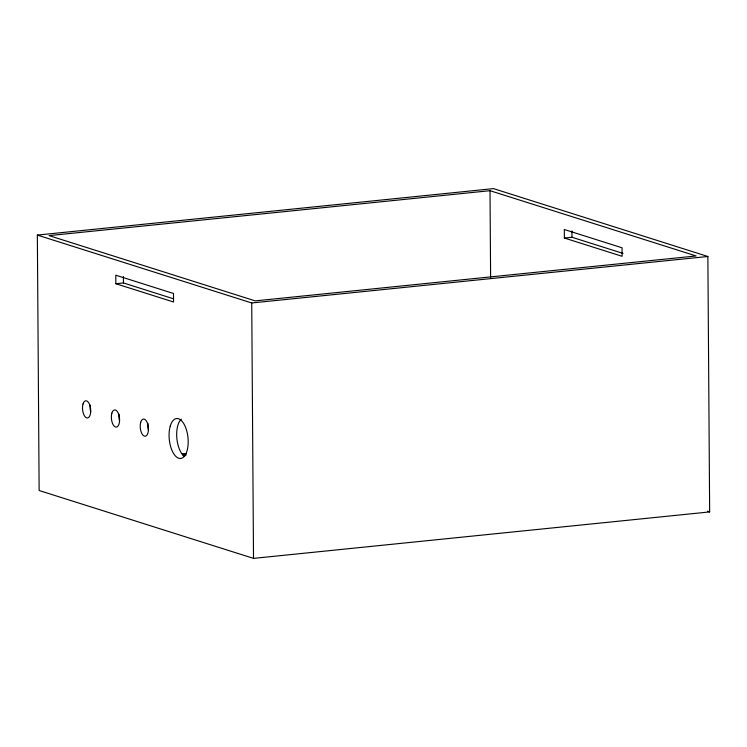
<?xml version="1.0" encoding="UTF-8"?>
<svg xmlns="http://www.w3.org/2000/svg" width="747" height="747" viewBox="0 0 747 747"><rect width="100%" height="100%" fill="white"/><g stroke="black" fill="none" stroke-linecap="round" stroke-linejoin="round"><path stroke-width="1.12" d="M37.35 235.081L493.487 188.618L707.867 256.492L709.65 511.919L253.513 558.382L39.133 490.508L37.35 235.081L251.73 302.965L707.867 256.492M490.013 190.69L49.078 235.613L255.203 300.882L696.139 255.96L490.013 190.69L490.62 278.043M115.85 283.72L173.565 301.993L173.5 293.487L115.785 275.204L115.85 283.72L123.451 282.945L173.397 298.763M564.387 238.032L622.102 256.305L622.046 247.789L564.321 229.516L564.387 238.032L571.987 237.257L623.045 253.42M707.428 511.219L709.65 511.919M571.941 230.87L571.987 237.257M251.73 302.965L253.513 558.382M123.404 276.558L123.451 282.945M185.882 455.549A2.941 0.514 -0.4 0 1 183.015 455.044A2.941 0.514 -0.4 0 1 186.04 454.521M182.081 453.812A8.133 1.429 -0.4 0 1 186.171 453.606M183.893 456.034A20.066 9.394 84.2 0 1 176.768 437.312A20.066 9.394 84.2 0 1 181.334 419.114M148.392 430.001A8.647 4.052 84.2 0 1 147.934 423.409M119.529 420.86A8.647 4.052 84.2 0 1 119.072 414.268M90.676 411.728A8.647 4.052 84.2 0 1 90.219 405.135M170.279 426.005A20.066 9.394 84.2 0 0 178.766 458.266A20.066 9.394 84.2 0 0 186.843 431.252A20.066 9.394 84.2 0 0 170.279 426.005M140.725 422.26A8.647 4.052 84.2 0 0 144.386 436.164A8.647 4.052 84.2 0 0 147.869 424.52A8.647 4.052 84.2 0 0 140.725 422.26M111.873 413.119A8.647 4.052 84.2 0 0 115.533 427.023A8.647 4.052 84.2 0 0 119.016 415.388A8.647 4.052 84.2 0 0 111.873 413.119M83.01 403.987A8.647 4.052 84.2 0 0 86.671 417.89A8.647 4.052 84.2 0 0 90.154 406.247A8.647 4.052 84.2 0 0 83.01 403.987"/></g></svg>
